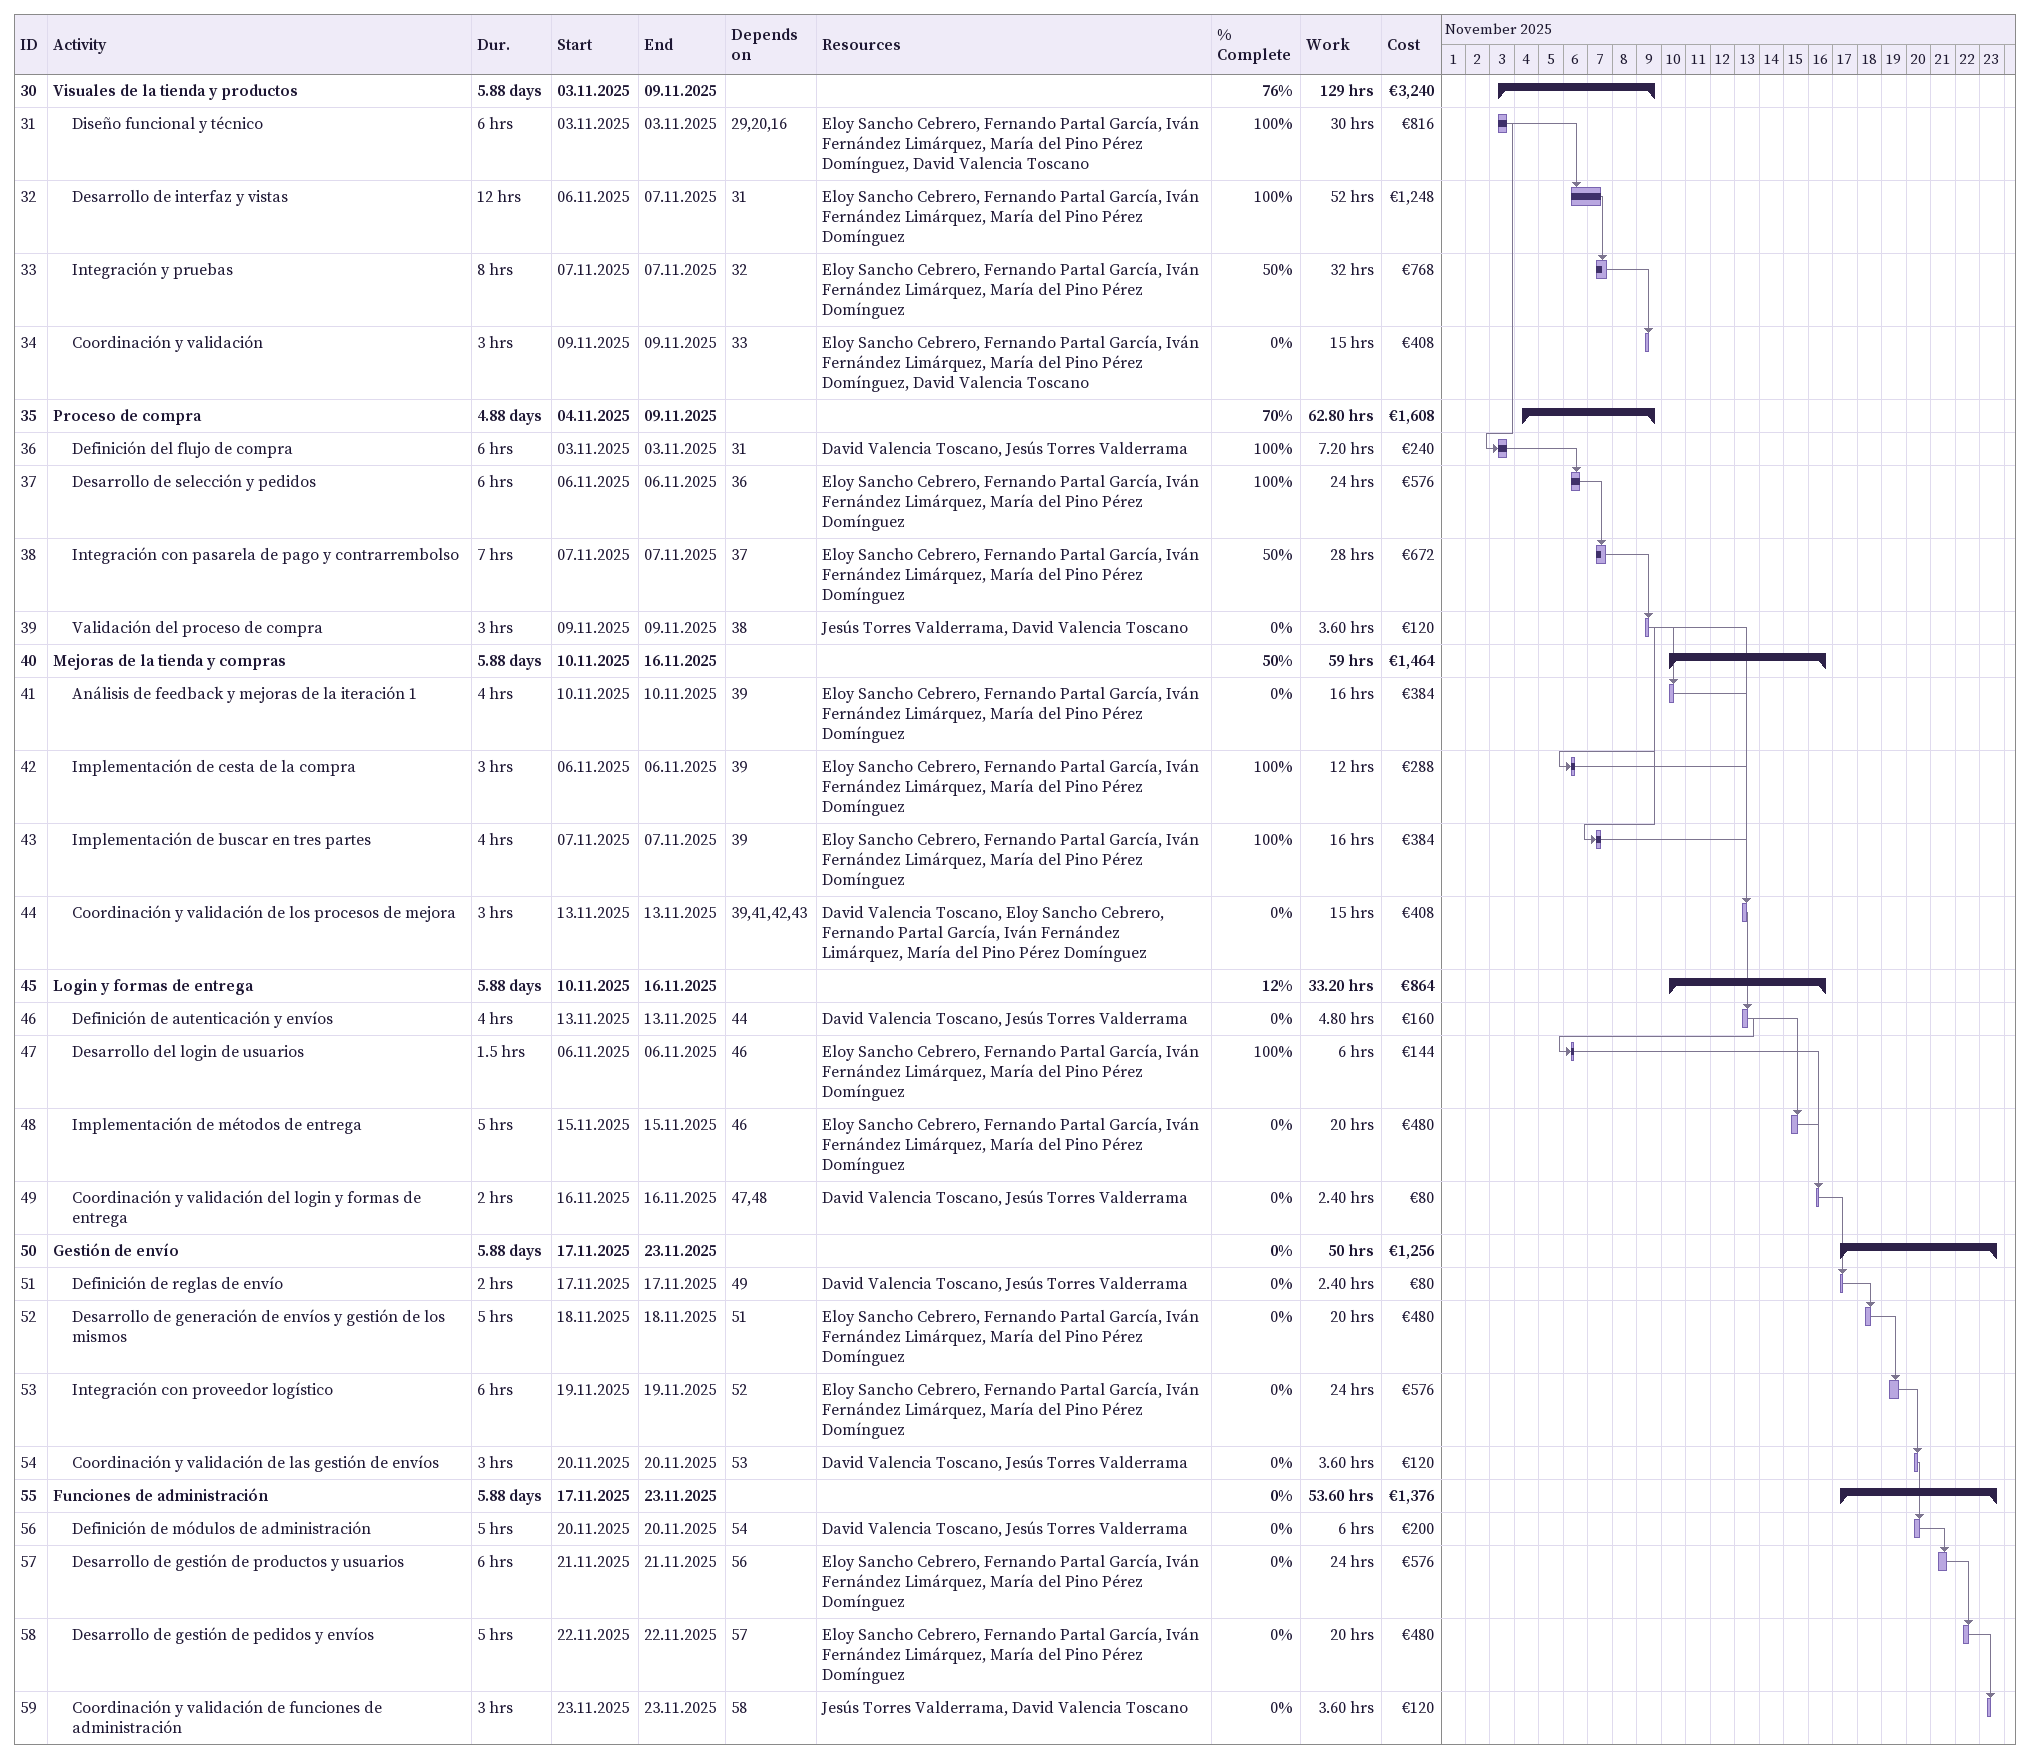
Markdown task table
| ID | Level | Task | Duration | Start | Finish | Predecessors | Resources | % complete | Work (h) | Cost (€) |
|---|---|---|---|---|---|---|---|---|---|---|
| 30 | 1 | **Visuales de la tienda y productos** | 5.88d | 2025-11-03 | 2025-11-09 |  |  | 76 | 129 | 3240 |
| 31 | 2 | Diseño funcional y técnico | 6h | 2025-11-03 | 2025-11-03 | 29, 20, 16 | Eloy Sancho Cebrero, Fernando Partal García, Iván Fernández Limárquez, María del Pino Pérez Domínguez, David Valencia Toscano | 100 | 30 | 816 |
| 32 | 2 | Desarrollo de interfaz y vistas | 12h | 2025-11-06 | 2025-11-07 | 31 | Eloy Sancho Cebrero, Fernando Partal García, Iván Fernández Limárquez, María del Pino Pérez Domínguez | 100 | 52 | 1248 |
| 33 | 2 | Integración y pruebas | 8h | 2025-11-07 | 2025-11-07 | 32 | Eloy Sancho Cebrero, Fernando Partal García, Iván Fernández Limárquez, María del Pino Pérez Domínguez | 50 | 32 | 768 |
| 34 | 2 | Coordinación y validación | 3h | 2025-11-09 | 2025-11-09 | 33 | Eloy Sancho Cebrero, Fernando Partal García, Iván Fernández Limárquez, María del Pino Pérez Domínguez, David Valencia Toscano | 0 | 15 | 408 |
| 35 | 1 | **Proceso de compra** | 4.88d | 2025-11-04 | 2025-11-09 |  |  | 70 | 62.80 | 1608 |
| 36 | 2 | Definición del flujo de compra | 6h | 2025-11-03 | 2025-11-03 | 31 | David Valencia Toscano, Jesús Torres Valderrama | 100 | 7.20 | 240 |
| 37 | 2 | Desarrollo de selección y pedidos | 6h | 2025-11-06 | 2025-11-06 | 36 | Eloy Sancho Cebrero, Fernando Partal García, Iván Fernández Limárquez, María del Pino Pérez Domínguez | 100 | 24 | 576 |
| 38 | 2 | Integración con pasarela de pago y contrarrembolso | 7h | 2025-11-07 | 2025-11-07 | 37 | Eloy Sancho Cebrero, Fernando Partal García, Iván Fernández Limárquez, María del Pino Pérez Domínguez | 50 | 28 | 672 |
| 39 | 2 | Validación del proceso de compra | 3h | 2025-11-09 | 2025-11-09 | 38 | Jesús Torres Valderrama, David Valencia Toscano | 0 | 3.60 | 120 |
| 40 | 1 | **Mejoras de la tienda y compras** | 5.88d | 2025-11-10 | 2025-11-16 |  |  | 50 | 59 | 1464 |
| 41 | 2 | Análisis de feedback y mejoras de la iteración 1 | 4h | 2025-11-10 | 2025-11-10 | 39 | Eloy Sancho Cebrero, Fernando Partal García, Iván Fernández Limárquez, María del Pino Pérez Domínguez | 0 | 16 | 384 |
| 42 | 2 | Implementación de cesta de la compra | 3h | 2025-11-06 | 2025-11-06 | 39 | Eloy Sancho Cebrero, Fernando Partal García, Iván Fernández Limárquez, María del Pino Pérez Domínguez | 100 | 12 | 288 |
| 43 | 2 | Implementación de buscar en tres partes | 4h | 2025-11-07 | 2025-11-07 | 39 | Eloy Sancho Cebrero, Fernando Partal García, Iván Fernández Limárquez, María del Pino Pérez Domínguez | 100 | 16 | 384 |
| 44 | 2 | Coordinación y validación de los procesos de mejora | 3h | 2025-11-13 | 2025-11-13 | 39, 41, 42, 43 | David Valencia Toscano, Eloy Sancho Cebrero, Fernando Partal García, Iván Fernández Limárquez, María del Pino Pérez Domínguez | 0 | 15 | 408 |
| 45 | 1 | **Login y formas de entrega** | 5.88d | 2025-11-10 | 2025-11-16 |  |  | 12 | 33.20 | 864 |
| 46 | 2 | Definición de autenticación y envíos | 4h | 2025-11-13 | 2025-11-13 | 44 | David Valencia Toscano, Jesús Torres Valderrama | 0 | 4.80 | 160 |
| 47 | 2 | Desarrollo del login de usuarios | 1.5h | 2025-11-06 | 2025-11-06 | 46 | Eloy Sancho Cebrero, Fernando Partal García, Iván Fernández Limárquez, María del Pino Pérez Domínguez | 100 | 6 | 144 |
| 48 | 2 | Implementación de métodos de entrega | 5h | 2025-11-15 | 2025-11-15 | 46 | Eloy Sancho Cebrero, Fernando Partal García, Iván Fernández Limárquez, María del Pino Pérez Domínguez | 0 | 20 | 480 |
| 49 | 2 | Coordinación y validación del login y formas de entrega | 2h | 2025-11-16 | 2025-11-16 | 47, 48 | David Valencia Toscano, Jesús Torres Valderrama | 0 | 2.40 | 80 |
| 50 | 1 | **Gestión de envío** | 5.88d | 2025-11-17 | 2025-11-23 |  |  | 0 | 50 | 1256 |
| 51 | 2 | Definición de reglas de envío | 2h | 2025-11-17 | 2025-11-17 | 49 | David Valencia Toscano, Jesús Torres Valderrama | 0 | 2.40 | 80 |
| 52 | 2 | Desarrollo de generación de envíos y gestión de los mismos | 5h | 2025-11-18 | 2025-11-18 | 51 | Eloy Sancho Cebrero, Fernando Partal García, Iván Fernández Limárquez, María del Pino Pérez Domínguez | 0 | 20 | 480 |
| 53 | 2 | Integración con proveedor logístico | 6h | 2025-11-19 | 2025-11-19 | 52 | Eloy Sancho Cebrero, Fernando Partal García, Iván Fernández Limárquez, María del Pino Pérez Domínguez | 0 | 24 | 576 |
| 54 | 2 | Coordinación y validación de las gestión de envíos | 3h | 2025-11-20 | 2025-11-20 | 53 | David Valencia Toscano, Jesús Torres Valderrama | 0 | 3.60 | 120 |
| 55 | 1 | **Funciones de administración** | 5.88d | 2025-11-17 | 2025-11-23 |  |  | 0 | 53.60 | 1376 |
| 56 | 2 | Definición de módulos de administración | 5h | 2025-11-20 | 2025-11-20 | 54 | David Valencia Toscano, Jesús Torres Valderrama | 0 | 6 | 200 |
| 57 | 2 | Desarrollo de gestión de productos y usuarios | 6h | 2025-11-21 | 2025-11-21 | 56 | Eloy Sancho Cebrero, Fernando Partal García, Iván Fernández Limárquez, María del Pino Pérez Domínguez | 0 | 24 | 576 |
| 58 | 2 | Desarrollo de gestión de pedidos y envíos | 5h | 2025-11-22 | 2025-11-22 | 57 | Eloy Sancho Cebrero, Fernando Partal García, Iván Fernández Limárquez, María del Pino Pérez Domínguez | 0 | 20 | 480 |
| 59 | 2 | Coordinación y validación de funciones de administración | 3h | 2025-11-23 | 2025-11-23 | 58 | Jesús Torres Valderrama, David Valencia Toscano | 0 | 3.60 | 120 |
